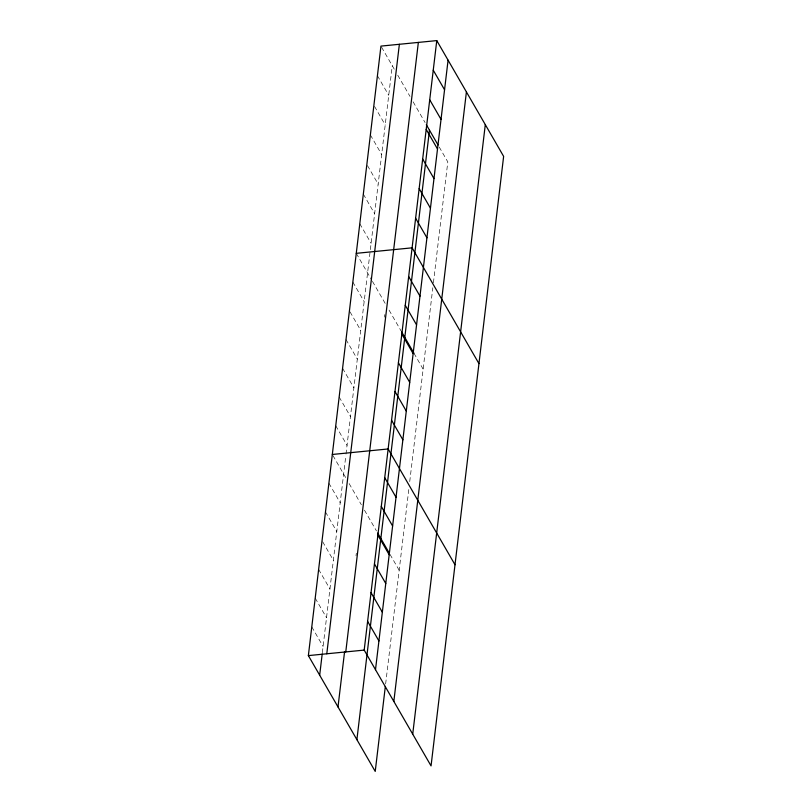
<?xml version="1.0" encoding="UTF-8"?>
<svg xmlns="http://www.w3.org/2000/svg" width="812" height="812" viewBox="0 0 812 812"><rect width="100%" height="100%" fill="white"/><g stroke="black" fill="none" stroke-linecap="round" stroke-linejoin="round"><path stroke-width="0.61" stroke-dasharray="4.06 3.04" d="M322.354 652.706L345.861 455.319M346.003 454.06L392.257 65.691M356.011 555.773L356.306 553.276M384.421 317.157L384.715 314.66M385.639 683.948L408.994 487.809M409.735 481.567L432.826 287.722M433.415 282.779L447.808 161.903L439.251 147.084M381.579 47.197L394.703 69.923M397.758 75.211L409.979 96.384M413.105 101.804L425.072 122.521M377.428 75.709L388.735 95.288M374.525 106.402L385.203 124.896M370.373 134.914L381.681 154.503M367.481 165.607L378.159 184.101M363.329 194.129L374.626 213.708M359.797 223.726L371.104 243.316M356.275 253.334L371.855 280.323M372.464 281.388L385.913 304.673M389.06 310.123L401.016 330.839M413.958 353.25L423.123 369.125M352.855 282.068L364.162 301.648M350.053 311.889L360.741 330.382M346.003 339.538L357.31 359.117M342.583 368.272L353.89 387.852M339.162 397.007L350.469 416.586M335.742 425.742L347.049 445.321M332.95 455.562L346.074 478.288M349.13 483.576L361.35 504.749M364.476 510.169L376.433 530.886M390.014 554.393L399.179 570.268M328.901 483.201L340.208 502.79M325.48 511.936L336.787 531.525M322.679 541.756L333.367 560.25M318.629 569.405L329.936 588.984M315.208 598.139L326.515 617.719M311.788 626.874L323.095 646.453"/><path stroke-width="1.22" d="M385.335 686.444L375.225 771.4L308.367 655.609L380.95 46.101L436.775 40.6L503.633 156.391L431.05 765.899L364.192 650.097L436.775 40.6M319.674 675.188L322.202 653.954M326.789 653.792L399.372 44.284M338.005 706.937L344.552 651.965M345.77 651.914L418.353 42.417M356.894 739.651L429.477 130.153M375.499 669.687L448.082 60.179M393.83 701.436L466.413 91.929M412.719 734.149L485.302 124.642M356.275 253.334L412.1 247.833L478.958 363.624M332.321 454.466L388.146 448.965L455.004 564.756M308.367 655.609L364.192 650.097M433.253 70.208L444.56 89.787M429.731 99.805L441.038 119.394M426.33 124.703L438.033 144.962M426.198 129.412L437.506 148.992M422.676 159.02L433.984 178.599M419.154 188.617L430.462 208.207M415.622 218.225L426.929 237.804M408.68 276.567L419.987 296.147M405.259 305.302L416.566 324.881M401.646 331.925L413.958 353.25M401.838 334.026L413.135 353.616M398.408 362.761L409.715 382.35M394.987 391.496L406.294 411.085M391.567 420.23L402.874 439.81M384.726 477.7L396.033 497.279M381.305 506.434L392.612 526.014M377.692 533.068L389.395 553.327M377.885 535.169L389.192 554.748M374.464 563.904L385.761 583.483M371.033 592.628L382.34 612.218M367.613 621.363L378.92 640.952"/></g></svg>
